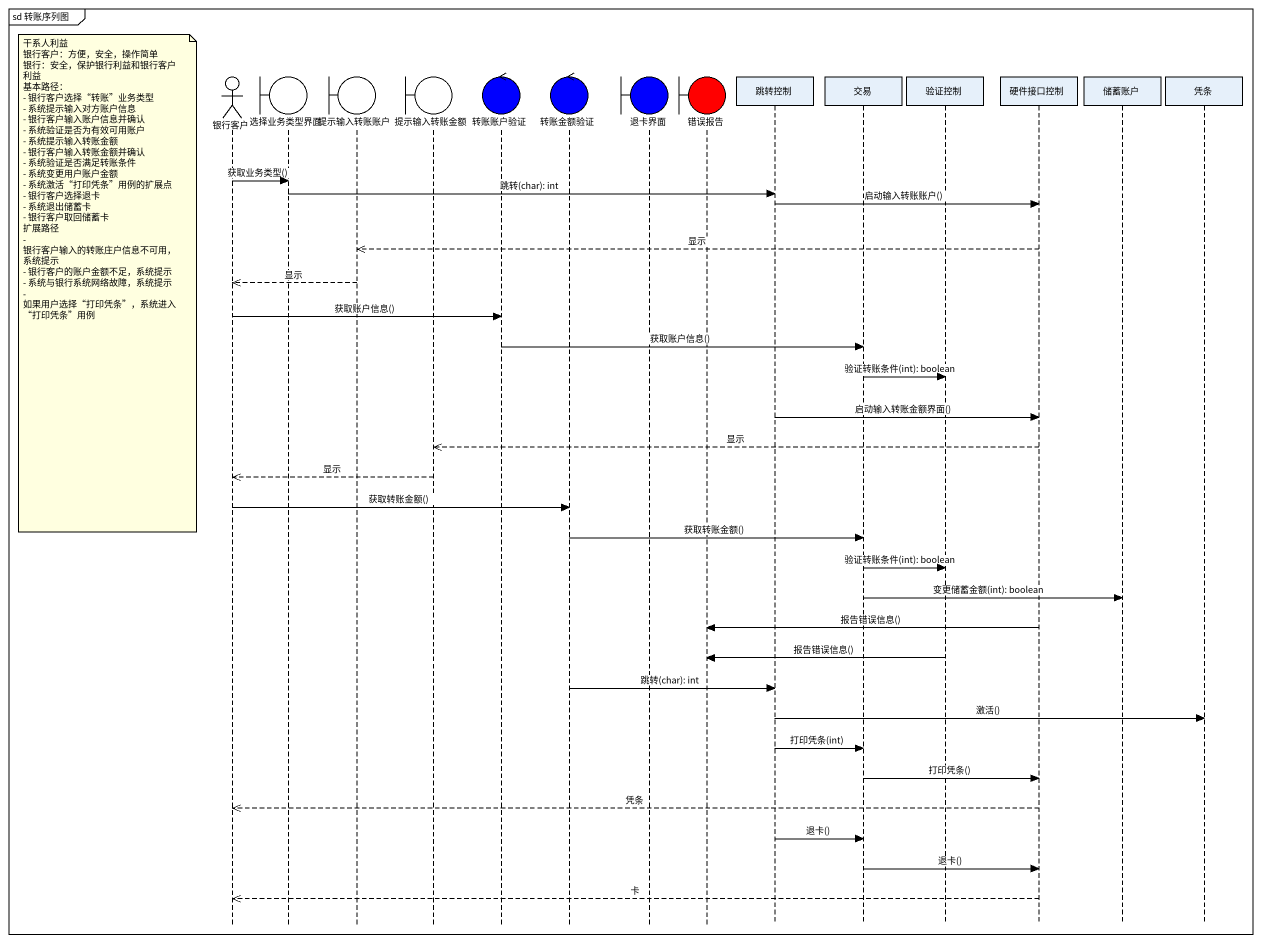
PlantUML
@startuml
mainframe sd 转账序列图
hide footbox
actor 银行客户
boundary 选择业务类型界面
boundary 提示输入转账账户
boundary 提示输入转账金额
control 转账账户验证 #0000FF
control 转账金额验证 #0000FF
boundary 退卡界面 #0000FF
boundary 错误报告 #FF0000
participant 跳转控制
participant 交易
participant 验证控制
participant 硬件接口控制
participant 储蓄账户
participant 凭条

银行客户 -> 选择业务类型界面 : 获取业务类型()
选择业务类型界面 -> 跳转控制 : 跳转(char): int
跳转控制 -> 硬件接口控制 : 启动输入转账账户()
硬件接口控制 -->> 提示输入转账账户 : 显示
提示输入转账账户 -->> 银行客户 : 显示
note left of 银行客户
  干系人利益
  银行客户：方便，安全，操作简单
  银行：安全，保护银行利益和银行客户利益
  基本路径：
  - 银行客户选择“转账”业务类型
  - 系统提示输入对方账户信息
  - 银行客户输入账户信息并确认
  - 系统验证是否为有效可用账户
  - 系统提示输入转账金额
  - 银行客户输入转账金额并确认
  - 系统验证是否满足转账条件
  - 系统变更用户账户金额
  - 系统激活“打印凭条”用例的扩展点
  - 银行客户选择退卡
  - 系统退出储蓄卡
  - 银行客户取回储蓄卡
  扩展路径
  - 银行客户输入的转账庄户信息不可用，系统提示
  - 银行客户的账户金额不足，系统提示
  - 系统与银行系统网络故障，系统提示
  - 如果用户选择“打印凭条”，系统进入“打印凭条”用例
end note
银行客户 -> 转账账户验证 : 获取账户信息()
转账账户验证 -> 交易 : 获取账户信息()
交易 -> 验证控制 : 验证转账条件(int): boolean
跳转控制 -> 硬件接口控制 : 启动输入转账金额界面()
硬件接口控制 -->> 提示输入转账金额 : 显示
提示输入转账金额 -->> 银行客户 : 显示
银行客户 -> 转账金额验证 : 获取转账金额()
转账金额验证 -> 交易 : 获取转账金额()
交易 -> 验证控制 : 验证转账条件(int): boolean
交易 -> 储蓄账户 : 变更储蓄金额(int): boolean
硬件接口控制 -> 错误报告 : 报告错误信息()
验证控制 -> 错误报告 : 报告错误信息()
转账金额验证 -> 跳转控制 : 跳转(char): int
跳转控制 -> 凭条 : 激活()
跳转控制 -> 交易 : 打印凭条(int)
交易 -> 硬件接口控制 : 打印凭条()
硬件接口控制 -->> 银行客户 : 凭条
跳转控制 -> 交易 : 退卡()
交易 -> 硬件接口控制 : 退卡()
硬件接口控制 -->> 银行客户 : 卡
@enduml
